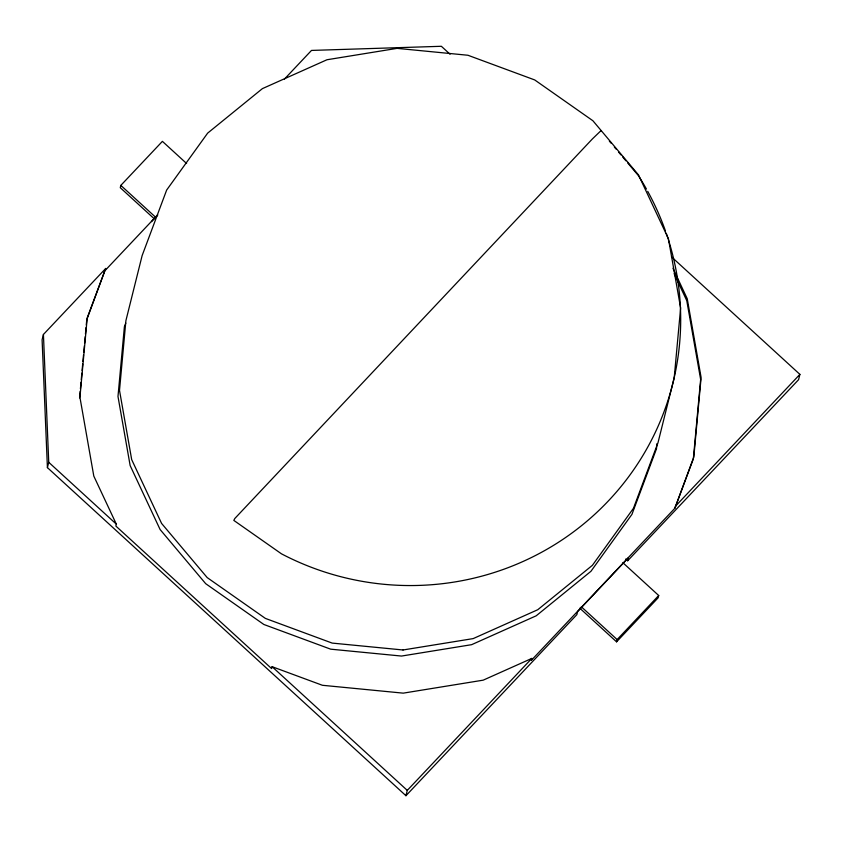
<?xml version="1.0" encoding="UTF-8"?>
<svg xmlns="http://www.w3.org/2000/svg" width="842" height="842" viewBox="0 0 842 842"><rect width="100%" height="100%" fill="white"/><g stroke="black" fill="none" stroke-linecap="round" stroke-linejoin="round"><path stroke-width="1.26" d="M79.59 397.908L80.179 391.393M80.422 388.783L81.021 382.268M81.264 379.668L81.853 373.153M82.095 370.543L82.695 364.028M82.937 361.428L83.526 354.914M83.768 352.303L84.368 345.799M84.61 343.189L85.2 336.674M85.442 334.074L86.042 327.559M86.284 324.949L86.758 319.739L105.703 268.472L43.426 334.463L42.1 339.789L47.415 467.626L405.949 795.711L576.854 614.628L577.612 611.576L628.427 557.741L627.669 560.783L625.732 559.014M656.949 443.66L656.476 448.818L631.942 514.367L590.958 571.286L536.196 615.807L471.625 644.677L401.518 656.055L330.664 649.171L263.862 624.48L205.69 583.674L160.106 529.534L130.152 465.584L117.985 396.466L124.384 326.759L125.753 323.118M674.221 377.658L680.62 307.962L668.443 238.844M47.415 467.626L48.741 462.3L43.426 334.463M186.608 163.506L162.401 141.351L120.827 185.398L120.259 187.682L154.149 218.699M105.703 268.472L87.231 317.834L79.937 397.308L93.809 476.098L116.333 524.145L115.859 526.05L271.619 668.59L272.092 666.685L322.412 685.283L403.234 693.145L483.182 680.168L531.828 658.412L531.355 660.317L674.874 508.252L693.345 458.89L700.639 379.426L686.767 300.626L674.137 273.671M405.949 795.711L407.275 790.385L531.828 658.412M601.072 131.299L600.999 130.636L592.358 138.962L234.823 518.493L233.823 520.409L281.46 553.826A272.955 268.03 14 0 0 582.717 524.713A272.955 268.03 14 0 0 668.295 239.433M674.074 378.258L657.991 442.734L633.468 508.284L592.4 565.319L537.764 609.724L473.172 638.604L403.013 649.982M579.759 608.166L616.565 641.846L617.133 639.562L658.707 595.515L622.869 562.719M674.874 508.252L693.819 456.985L701.112 377.521L687.24 298.731L672.958 268.251M658.707 595.515L658.139 597.799L616.565 641.846M671.474 256.852L799.9 374.374L798.574 379.7L627.669 560.783M284.417 79.116L311.498 50.425L441.366 46.289L450.06 54.246M105.229 270.377L157.58 214.91M151.486 221.646L157.728 215.036M675.347 506.347L799.9 374.374M403.055 649.982L332.169 643.088L265.367 618.396L207.185 577.58L161.59 523.429L131.689 459.627L119.501 390.383L125.9 320.676L142.13 255.6L166.653 190.06L207.648 133.131L262.409 88.621L326.98 59.75L397.077 48.362L467.942 55.256L534.733 79.948L592.905 120.753L638.489 174.894L668.39 238.675M120.827 185.398L155.686 217.299M581.306 606.766L617.133 639.562M48.741 462.3L116.333 524.145M272.092 666.685L407.275 790.385M609.366 141.14L611.018 143.119M614.344 147.055L615.997 149.023M618.491 151.981L620.975 154.939M622.638 156.907L625.953 160.843M627.616 162.822L638.394 175.62A272.955 268.03 14 0 1 646.446 189.05M647.719 191.345A272.955 268.03 14 0 1 665.412 230.834M666.275 233.287A272.955 268.03 14 0 1 667.906 238.202"/></g></svg>
